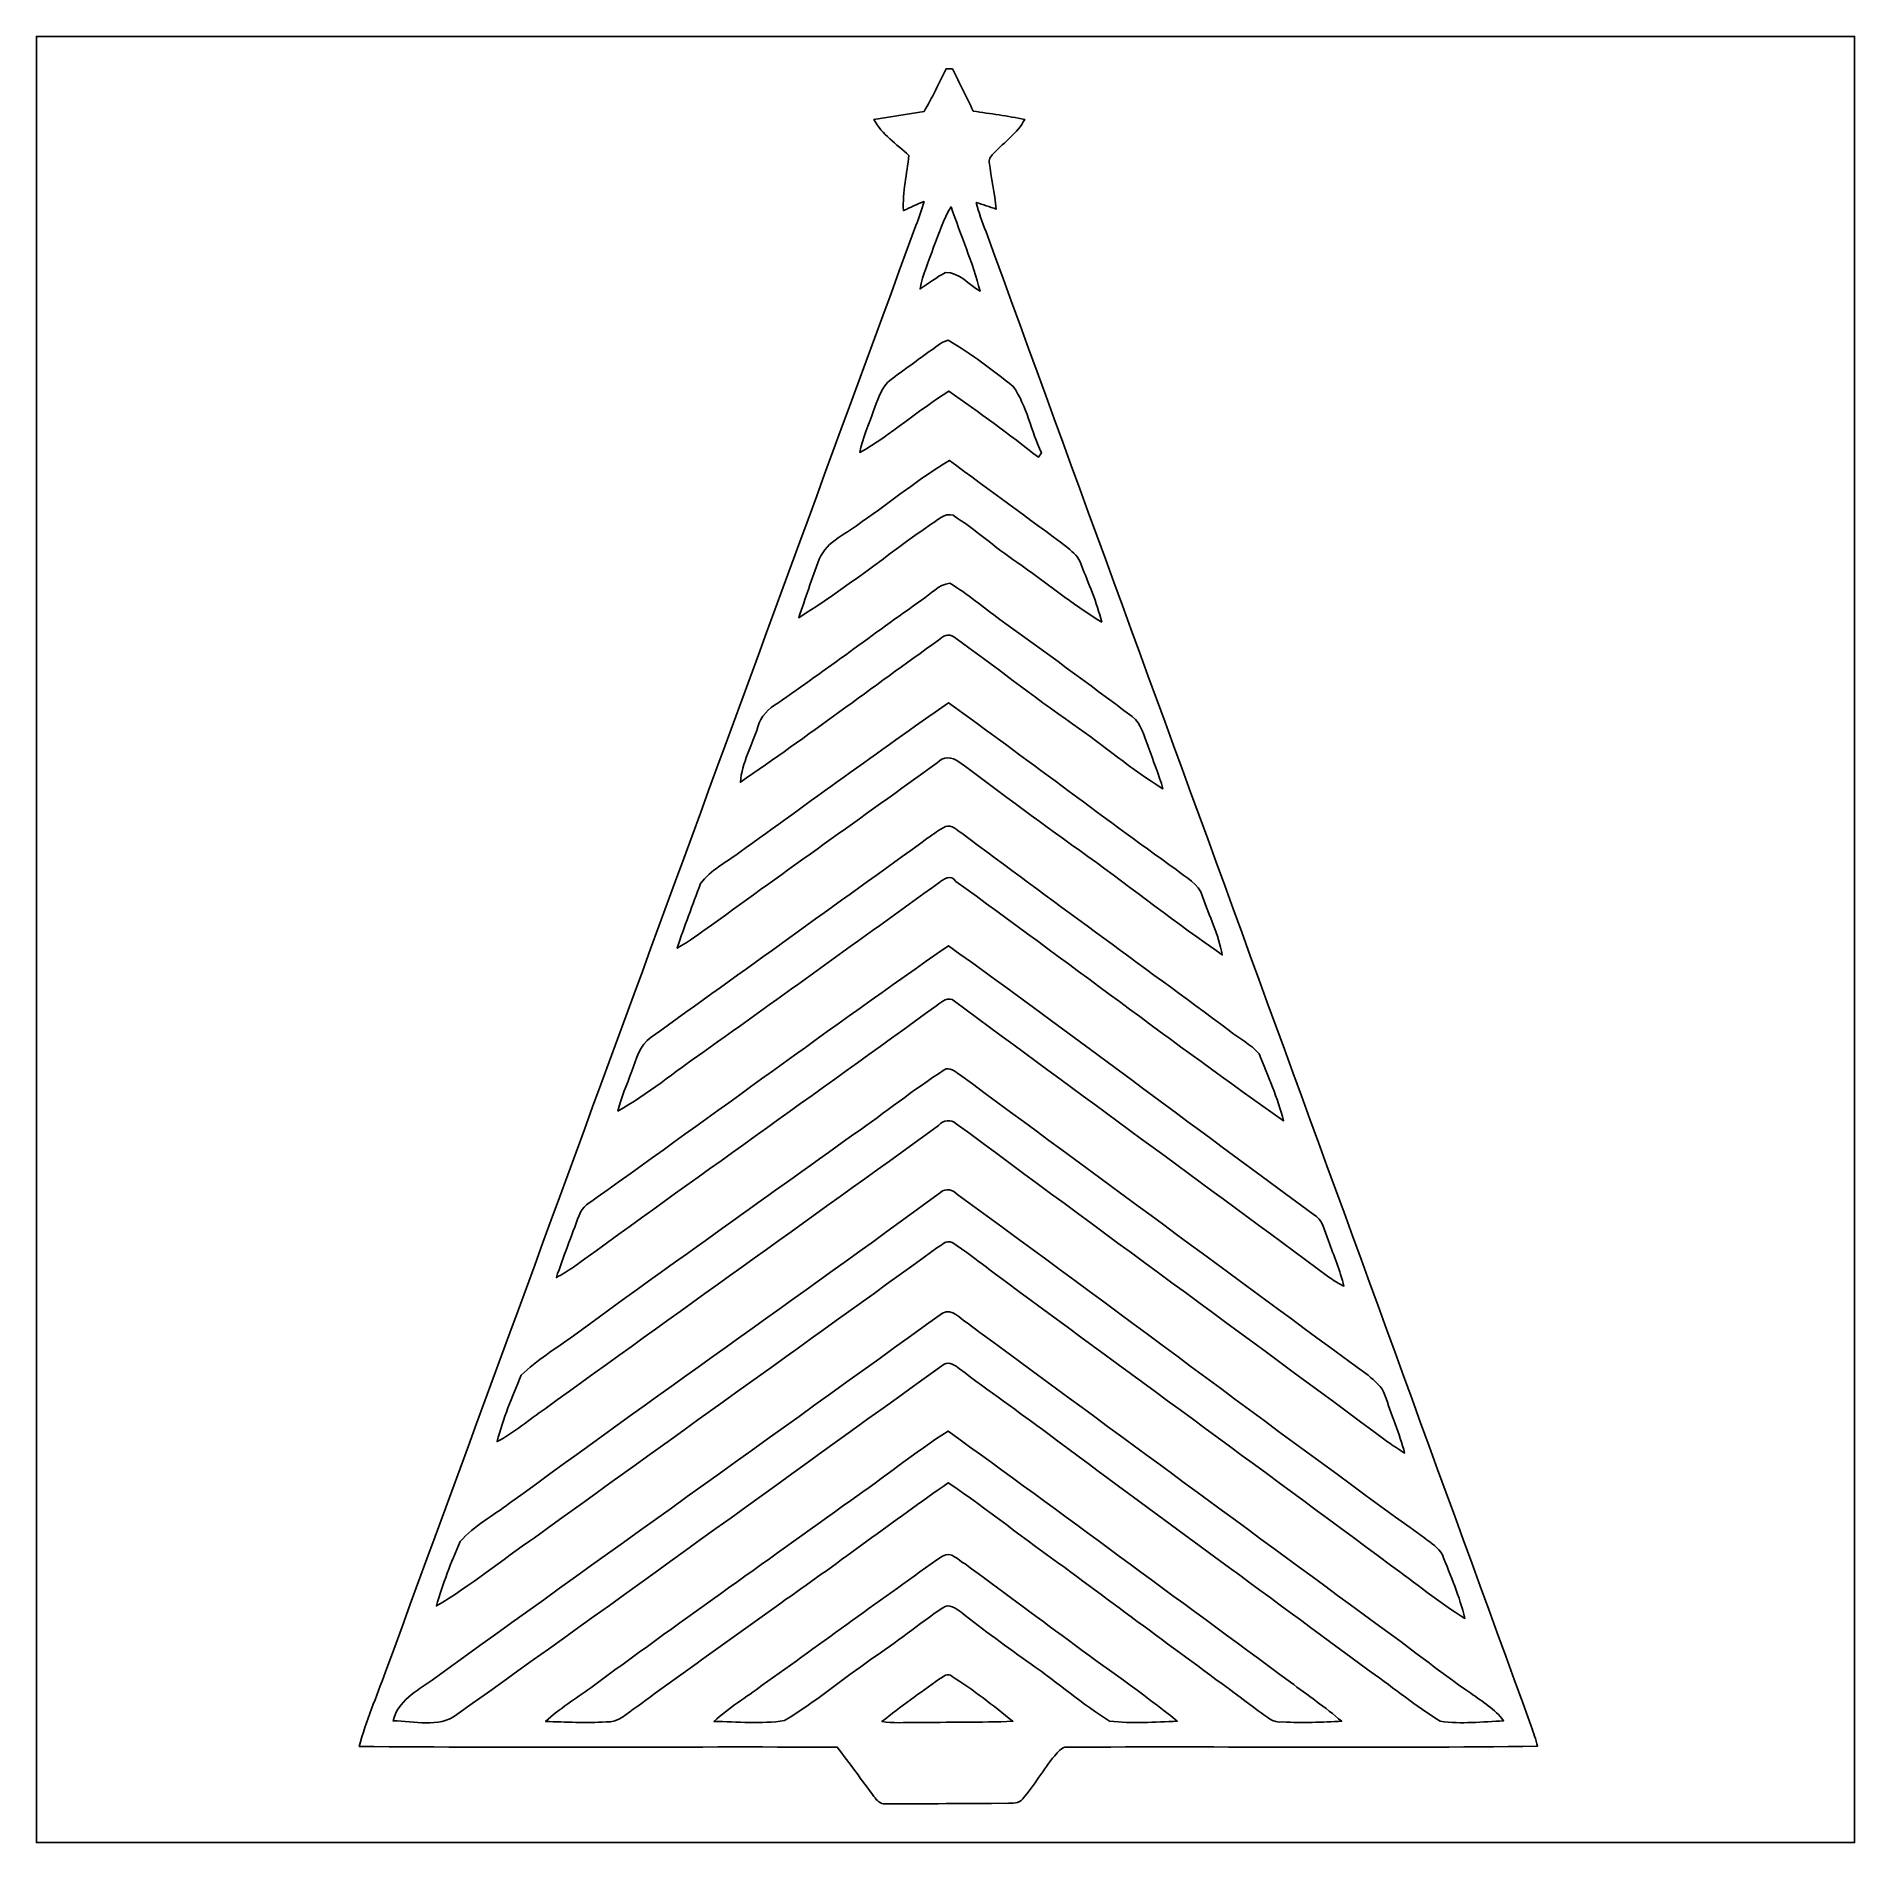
# Model space of a CAD drawing. Header units: centimetres. Extents: x -16.8 to 16.8, y -16.7 to 16.7.
import ezdxf

# ---------------------------------------------------------------- set-up
doc = ezdxf.new("R2010")
doc.units = ezdxf.units.CM
doc.header["$MEASUREMENT"] = 0
doc.layers.add('Layer 1', color=7, linetype='Continuous')

msp = doc.modelspace()

# ---------------------------------------------------------------- linework, layer by layer
at = {"layer": 'Layer 1', "color": 7}
for points, knots in [([(-16.77458, 16.66875), (-16.77458, 16.66875), (16.77458, 16.66875), (16.77458, 16.66875), (16.77458, 16.66875), (16.77458, 16.66875), (16.77458, -16.66875), (16.77458, -16.66875), (16.77458, -16.66875), (16.77458, -16.66875), (-16.77458, -16.66875), (-16.77458, -16.66875), (-16.77458, -16.66875), (-16.77458, -16.66875), (-16.77458, 16.66875), (-16.77458, 16.66875), (-16.77458, 16.66875), (-16.77458, 16.66875), (-16.77458, 16.66875), (-16.77458, 16.66875)], [0, 0, 0, 0, 0.16666667, 0.16666667, 0.16666667, 0.16666667, 0.33333333, 0.33333333, 0.33333333, 0.33333333, 0.5, 0.5, 0.5, 0.5, 0.66666667, 0.66666667, 0.66666667, 0.66666667, 1, 1, 1, 1]), ([(0.01376, 16.06973), (-0.11994, 15.80515), (-0.24871, 15.5381), (-0.39511, 15.28057), (-0.39511, 15.28057), (-0.70309, 15.22765), (-1.01318, 15.18955), (-1.3208, 15.13593), (-1.3208, 15.13593), (-1.17687, 14.85653), (-0.89923, 14.68261), (-0.67698, 14.47236), (-0.67698, 14.47236), (-0.71014, 14.13228), (-0.79834, 13.79573), (-0.77541, 13.45177), (-0.77541, 13.45177), (-0.65088, 13.51139), (-0.5274, 13.57348), (-0.39652, 13.61863), (-0.39652, 13.61863), (-0.4385, 13.46835), (-0.49036, 13.32159), (-0.54575, 13.1759), (-0.54575, 13.1759), (-3.81353, 4.27955), (-7.06755, -4.62139), (-10.33392, -13.51844), (-10.33392, -13.51844), (-10.49867, -13.97529), (-10.68987, -14.42438), (-10.81828, -14.89393), (-10.81828, -14.89393), (-7.87823, -14.92179), (-4.93748, -14.89393), (-1.99708, -14.90698), (-1.99708, -14.90698), (-1.76742, -15.2079), (-1.54376, -15.51376), (-1.31974, -15.81926), (-1.31974, -15.81926), (-1.27035, -15.88735), (-1.20297, -15.95649), (-1.11196, -15.95543), (-1.11196, -15.95543), (-0.36618, -15.95508), (0.37994, -15.94097), (1.12571, -15.94344), (1.12571, -15.94344), (1.22555, -15.94062), (1.35961, -15.95191), (1.42699, -15.85736), (1.42699, -15.85736), (1.64147, -15.60759), (1.80658, -15.31937), (2.01436, -15.06432), (2.01436, -15.06432), (2.0761, -15.00046), (2.13642, -14.90098), (2.23767, -14.90698), (2.23767, -14.90698), (5.13256, -14.89004), (8.02852, -14.9285), (10.92341, -14.88899), (10.92341, -14.88899), (10.89166, -14.7641), (10.85074, -14.64169), (10.80699, -14.52104), (10.80699, -14.52104), (7.46196, -5.32447), (4.1021, 3.86644), (0.74824, 13.05948), (0.74824, 13.05948), (0.6798, 13.23834), (0.61172, 13.41755), (0.56797, 13.60417), (0.56797, 13.60417), (0.69144, 13.56395), (0.8128, 13.51915), (0.93768, 13.48211), (0.93768, 13.48211), (0.90382, 13.77139), (0.8442, 14.05749), (0.80786, 14.34641), (0.80786, 14.34641), (0.79622, 14.41662), (0.85231, 14.47306), (0.89676, 14.51822), (0.89676, 14.51822), (1.08797, 14.72036), (1.32962, 14.88264), (1.46085, 15.13522), (1.46085, 15.13522), (1.14723, 15.20049), (0.82903, 15.23929), (0.51329, 15.29009), (0.51329, 15.29009), (0.38241, 15.54903), (0.25859, 15.81115), (0.12771, 16.06973), (0.12771, 16.06973), (0.09913, 16.06973), (0.04233, 16.06973), (0.01376, 16.06973)], [0, 0, 0, 0, 0.03703704, 0.03703704, 0.03703704, 0.03703704, 0.07407407, 0.07407407, 0.07407407, 0.07407407, 0.11111111, 0.11111111, 0.11111111, 0.11111111, 0.14814815, 0.14814815, 0.14814815, 0.14814815, 0.18518519, 0.18518519, 0.18518519, 0.18518519, 0.22222222, 0.22222222, 0.22222222, 0.22222222, 0.25925926, 0.25925926, 0.25925926, 0.25925926, 0.2962963, 0.2962963, 0.2962963, 0.2962963, 0.33333333, 0.33333333, 0.33333333, 0.33333333, 0.37037037, 0.37037037, 0.37037037, 0.37037037, 0.40740741, 0.40740741, 0.40740741, 0.40740741, 0.44444444, 0.44444444, 0.44444444, 0.44444444, 0.48148148, 0.48148148, 0.48148148, 0.48148148, 0.51851852, 0.51851852, 0.51851852, 0.51851852, 0.55555556, 0.55555556, 0.55555556, 0.55555556, 0.59259259, 0.59259259, 0.59259259, 0.59259259, 0.62962963, 0.62962963, 0.62962963, 0.62962963, 0.66666667, 0.66666667, 0.66666667, 0.66666667, 0.7037037, 0.7037037, 0.7037037, 0.7037037, 0.74074074, 0.74074074, 0.74074074, 0.74074074, 0.77777778, 0.77777778, 0.77777778, 0.77777778, 0.81481481, 0.81481481, 0.81481481, 0.81481481, 0.85185185, 0.85185185, 0.85185185, 0.85185185, 0.88888889, 0.88888889, 0.88888889, 0.88888889, 0.92592593, 0.92592593, 0.92592593, 0.92592593, 1, 1, 1, 1]), ([(-0.21943, 12.77726), (-0.11818, 13.02702), (-0.04551, 13.29372), (0.10372, 13.52091), (0.10372, 13.52091), (0.28116, 13.00233), (0.5013, 12.49786), (0.63712, 11.96552), (0.63712, 11.96552), (0.42545, 12.08193), (0.25894, 12.31829), (-0.00106, 12.31053), (-0.00106, 12.31053), (-0.16616, 12.22304), (-0.31362, 12.10698), (-0.47025, 12.00609), (-0.47025, 12.00609), (-0.42616, 12.2742), (-0.30339, 12.52079), (-0.21943, 12.77726)], [0, 0, 0, 0, 0.16666667, 0.16666667, 0.16666667, 0.16666667, 0.33333333, 0.33333333, 0.33333333, 0.33333333, 0.5, 0.5, 0.5, 0.5, 0.66666667, 0.66666667, 0.66666667, 0.66666667, 1, 1, 1, 1]), ([(-0.30233, 10.85039), (-0.18768, 10.92129), (-0.08643, 11.03066), (0.05045, 11.05923), (0.05045, 11.05923), (0.47731, 10.81758), (0.86184, 10.50749), (1.24919, 10.20904), (1.24919, 10.20904), (1.50424, 9.8425), (1.57656, 9.38389), (1.77059, 8.98419), (1.77059, 8.98419), (1.75225, 8.95597), (1.7339, 8.92775), (1.71591, 8.89952), (1.71591, 8.89952), (1.17546, 9.3218), (0.62195, 9.72749), (0.06032, 10.12084), (0.06032, 10.12084), (-0.50024, 9.76383), (-1.00224, 9.31968), (-1.57974, 8.98948), (-1.57974, 8.98948), (-1.53388, 9.25689), (-1.41358, 9.50277), (-1.3275, 9.75854), (-1.3275, 9.75854), (-1.25977, 9.93881), (-1.20227, 10.13142), (-1.07244, 10.27889), (-1.07244, 10.27889), (-0.82268, 10.47821), (-0.55774, 10.65777), (-0.30233, 10.85039)], [0, 0, 0, 0, 0.1, 0.1, 0.1, 0.1, 0.2, 0.2, 0.2, 0.2, 0.3, 0.3, 0.3, 0.3, 0.4, 0.4, 0.4, 0.4, 0.5, 0.5, 0.5, 0.5, 0.6, 0.6, 0.6, 0.6, 0.7, 0.7, 0.7, 0.7, 0.8, 0.8, 0.8, 0.8, 1, 1, 1, 1]), ([(-1.53952, 7.71525), (-0.99483, 8.08108), (-0.49142, 8.50865), (0.07549, 8.84096), (0.07549, 8.84096), (0.79904, 8.2998), (1.53458, 7.77487), (2.25531, 7.22983), (2.25531, 7.22983), (2.35444, 7.14199), (2.46627, 7.05485), (2.5019, 6.91938), (2.5019, 6.91938), (2.64054, 6.57013), (2.79188, 6.223), (2.88184, 5.85717), (2.88184, 5.85717), (2.33362, 6.18666), (1.84503, 6.60294), (1.31692, 6.96207), (1.31692, 6.96207), (0.91334, 7.23582), (0.55104, 7.56708), (0.1397, 7.8292), (0.1397, 7.8292), (-0.02328, 7.88211), (-0.13441, 7.73677), (-0.26035, 7.67009), (-0.26035, 7.67009), (-1.08056, 7.0993), (-1.85773, 6.46501), (-2.70828, 5.93901), (-2.70828, 5.93901), (-2.58692, 6.30061), (-2.46486, 6.66221), (-2.32904, 7.01816), (-2.32904, 7.01816), (-2.1911, 7.36459), (-1.80199, 7.4863), (-1.53952, 7.71525)], [0, 0, 0, 0, 0.09090909, 0.09090909, 0.09090909, 0.09090909, 0.18181818, 0.18181818, 0.18181818, 0.18181818, 0.27272727, 0.27272727, 0.27272727, 0.27272727, 0.36363636, 0.36363636, 0.36363636, 0.36363636, 0.45454545, 0.45454545, 0.45454545, 0.45454545, 0.54545455, 0.54545455, 0.54545455, 0.54545455, 0.63636364, 0.63636364, 0.63636364, 0.63636364, 0.72727273, 0.72727273, 0.72727273, 0.72727273, 0.81818182, 0.81818182, 0.81818182, 0.81818182, 1, 1, 1, 1]), ([(-0.44062, 6.26357), (-0.27199, 6.36411), (-0.13018, 6.55779), (0.07902, 6.57401), (0.07902, 6.57401), (0.40711, 6.3814), (0.69603, 6.13093), (1.00436, 5.90903), (1.00436, 5.90903), (1.8228, 5.31813), (2.63666, 4.71981), (3.44382, 4.11339), (3.44382, 4.11339), (3.61985, 3.98216), (3.66042, 3.74968), (3.7405, 3.55953), (3.7405, 3.55953), (3.83046, 3.30059), (3.93982, 3.04694), (4.01073, 2.7813), (4.01073, 2.7813), (3.43253, 3.14254), (2.90936, 3.58316), (2.35197, 3.97404), (2.35197, 3.97404), (1.60479, 4.49263), (0.89253, 5.05919), (0.15099, 5.58483), (0.15099, 5.58483), (0.05997, 5.66244), (-0.05327, 5.59435), (-0.12771, 5.52732), (-0.12771, 5.52732), (-1.34655, 4.65208), (-2.54882, 3.75214), (-3.78495, 2.90124), (-3.78495, 2.90124), (-3.75779, 3.26214), (-3.56658, 3.58246), (-3.4611, 3.92324), (-3.4611, 3.92324), (-3.42053, 4.12609), (-3.25896, 4.25838), (-3.09386, 4.36351), (-3.09386, 4.36351), (-2.19745, 4.97981), (-1.33174, 5.63951), (-0.44062, 6.26357)], [0, 0, 0, 0, 0.07692308, 0.07692308, 0.07692308, 0.07692308, 0.15384615, 0.15384615, 0.15384615, 0.15384615, 0.23076923, 0.23076923, 0.23076923, 0.23076923, 0.30769231, 0.30769231, 0.30769231, 0.30769231, 0.38461538, 0.38461538, 0.38461538, 0.38461538, 0.46153846, 0.46153846, 0.46153846, 0.46153846, 0.53846154, 0.53846154, 0.53846154, 0.53846154, 0.61538462, 0.61538462, 0.61538462, 0.61538462, 0.69230769, 0.69230769, 0.69230769, 0.69230769, 0.76923077, 0.76923077, 0.76923077, 0.76923077, 0.84615385, 0.84615385, 0.84615385, 0.84615385, 1, 1, 1, 1]), ([(-3.79624, 1.61149), (-2.51284, 2.53012), (-1.24248, 3.46781), (0.05397, 4.36774), (0.05397, 4.36774), (1.46368, 3.35598), (2.84233, 2.30117), (4.25309, 1.29046), (4.25309, 1.29046), (4.42877, 1.14088), (4.67995, 1.03646), (4.74133, 0.79269), (4.74133, 0.79269), (4.86481, 0.43568), (5.03731, 0.09066), (5.10611, -0.28363), (5.10611, -0.28363), (4.26367, 0.2988), (3.4544, 0.92816), (2.62855, 1.53388), (2.62855, 1.53388), (1.82457, 2.10397), (1.03505, 2.69346), (0.24483, 3.28189), (0.24483, 3.28189), (0.12841, 3.37608), (-0.05115, 3.37891), (-0.15522, 3.25931), (-0.15522, 3.25931), (-1.54129, 2.25707), (-2.93723, 1.26929), (-4.32012, 0.26247), (-4.32012, 0.26247), (-4.5272, 0.11712), (-4.72934, -0.03634), (-4.95018, -0.16016), (-4.95018, -0.16016), (-4.81965, 0.24201), (-4.6669, 0.63747), (-4.51908, 1.03329), (-4.51908, 1.03329), (-4.33564, 1.28411), (-4.04036, 1.42628), (-3.79624, 1.61149)], [0, 0, 0, 0, 0.08333333, 0.08333333, 0.08333333, 0.08333333, 0.16666667, 0.16666667, 0.16666667, 0.16666667, 0.25, 0.25, 0.25, 0.25, 0.33333333, 0.33333333, 0.33333333, 0.33333333, 0.41666667, 0.41666667, 0.41666667, 0.41666667, 0.5, 0.5, 0.5, 0.5, 0.58333333, 0.58333333, 0.58333333, 0.58333333, 0.66666667, 0.66666667, 0.66666667, 0.66666667, 0.75, 0.75, 0.75, 0.75, 0.83333333, 0.83333333, 0.83333333, 0.83333333, 1, 1, 1, 1]), ([(-0.00282, 2.08315), (0.11218, 2.13431), (0.21414, 2.01119), (0.30198, 1.96109), (0.30198, 1.96109), (1.9371, 0.73554), (3.59375, -0.46073), (5.23346, -1.67993), (5.23346, -1.67993), (5.41443, -1.82598), (5.63562, -1.93287), (5.78732, -2.11208), (5.78732, -2.11208), (5.95383, -2.51636), (6.12634, -2.92347), (6.23641, -3.34786), (6.23641, -3.34786), (4.19947, -1.90465), (2.21156, -0.39299), (0.19156, 1.0735), (0.19156, 1.0735), (0.1016, 1.21214), (-0.04198, 1.1116), (-0.12453, 1.04281), (-0.12453, 1.04281), (-1.57727, 0.00353), (-3.02119, -1.04846), (-4.4771, -2.08386), (-4.4771, -2.08386), (-4.99921, -2.44546), (-5.49169, -2.85186), (-6.04449, -3.16794), (-6.04449, -3.16794), (-5.98699, -2.91289), (-5.87199, -2.67617), (-5.78979, -2.42888), (-5.78979, -2.42888), (-5.70089, -2.20486), (-5.64374, -1.94451), (-5.42854, -1.80411), (-5.42854, -1.80411), (-3.72992, -0.57326), (-2.02001, 0.6417), (-0.32314, 1.87537), (-0.32314, 1.87537), (-0.21837, 1.94698), (-0.11642, 2.02494), (-0.00282, 2.08315)], [0, 0, 0, 0, 0.07692308, 0.07692308, 0.07692308, 0.07692308, 0.15384615, 0.15384615, 0.15384615, 0.15384615, 0.23076923, 0.23076923, 0.23076923, 0.23076923, 0.30769231, 0.30769231, 0.30769231, 0.30769231, 0.38461538, 0.38461538, 0.38461538, 0.38461538, 0.46153846, 0.46153846, 0.46153846, 0.46153846, 0.53846154, 0.53846154, 0.53846154, 0.53846154, 0.61538462, 0.61538462, 0.61538462, 0.61538462, 0.69230769, 0.69230769, 0.69230769, 0.69230769, 0.76923077, 0.76923077, 0.76923077, 0.76923077, 0.84615385, 0.84615385, 0.84615385, 0.84615385, 1, 1, 1, 1]), ([(-6.4262, -4.75686), (-4.26297, -3.21486), (-2.12478, -1.63654), (0.05292, -0.11536), (0.05292, -0.11536), (2.31563, -1.74131), (4.53707, -3.42441), (6.78639, -5.06906), (6.78639, -5.06906), (6.96877, -5.16819), (6.98994, -5.39009), (7.06896, -5.56084), (7.06896, -5.56084), (7.16456, -5.83882), (7.27957, -6.11187), (7.35259, -6.39763), (7.35259, -6.39763), (7.25346, -6.35106), (7.15821, -6.29532), (7.07143, -6.22935), (7.07143, -6.22935), (4.77414, -4.52579), (2.46345, -2.83951), (0.1651, -1.13806), (0.1651, -1.13806), (0.06103, -1.03681), (-0.07373, -1.15253), (-0.15946, -1.21532), (-0.15946, -1.21532), (-2.38584, -2.8381), (-4.63868, -4.42383), (-6.8647, -6.04732), (-6.8647, -6.04732), (-6.96489, -6.11893), (-7.07355, -6.17749), (-7.18009, -6.23923), (-7.18009, -6.23923), (-7.05309, -5.85223), (-6.90033, -5.47476), (-6.76099, -5.09235), (-6.76099, -5.09235), (-6.71195, -4.93042), (-6.55073, -4.85211), (-6.4262, -4.75686)], [0, 0, 0, 0, 0.08333333, 0.08333333, 0.08333333, 0.08333333, 0.16666667, 0.16666667, 0.16666667, 0.16666667, 0.25, 0.25, 0.25, 0.25, 0.33333333, 0.33333333, 0.33333333, 0.33333333, 0.41666667, 0.41666667, 0.41666667, 0.41666667, 0.5, 0.5, 0.5, 0.5, 0.58333333, 0.58333333, 0.58333333, 0.58333333, 0.66666667, 0.66666667, 0.66666667, 0.66666667, 0.75, 0.75, 0.75, 0.75, 0.83333333, 0.83333333, 0.83333333, 0.83333333, 1, 1, 1, 1]), ([(-0.02575, -2.40841), (0.07338, -2.3368), (0.18239, -2.44193), (0.26, -2.49273), (0.26, -2.49273), (2.77248, -4.34164), (5.28214, -6.19548), (7.79568, -8.04333), (7.79568, -8.04333), (7.91704, -8.14634), (8.0578, -8.24724), (8.10577, -8.4074), (8.10577, -8.4074), (8.22678, -8.76512), (8.37812, -9.11331), (8.47196, -9.4802), (8.47196, -9.4802), (8.36542, -9.41246), (8.25994, -9.3412), (8.15657, -9.271), (8.15657, -9.271), (5.51004, -7.30603), (2.84727, -5.36222), (0.19897, -3.39937), (0.19897, -3.39937), (0.09878, -3.31082), (-0.03951, -3.33093), (-0.12771, -3.43323), (-0.12771, -3.43323), (-2.54282, -5.18372), (-4.97523, -6.91021), (-7.38858, -8.66316), (-7.38858, -8.66316), (-7.68738, -8.8579), (-7.95373, -9.10343), (-8.27229, -9.26641), (-8.27229, -9.26641), (-8.16857, -8.84484), (-7.99606, -8.44162), (-7.8299, -8.04228), (-7.8299, -8.04228), (-7.53886, -7.76358), (-7.18996, -7.55191), (-6.86576, -7.31379), (-6.86576, -7.31379), (-5.14385, -6.05861), (-3.40713, -4.82353), (-1.67393, -3.58352), (-1.67393, -3.58352), (-1.12042, -3.19758), (-0.59337, -2.77389), (-0.02575, -2.40841)], [0, 0, 0, 0, 0.07142857, 0.07142857, 0.07142857, 0.07142857, 0.14285714, 0.14285714, 0.14285714, 0.14285714, 0.21428571, 0.21428571, 0.21428571, 0.21428571, 0.28571429, 0.28571429, 0.28571429, 0.28571429, 0.35714286, 0.35714286, 0.35714286, 0.35714286, 0.42857143, 0.42857143, 0.42857143, 0.42857143, 0.5, 0.5, 0.5, 0.5, 0.57142857, 0.57142857, 0.57142857, 0.57142857, 0.64285714, 0.64285714, 0.64285714, 0.64285714, 0.71428571, 0.71428571, 0.71428571, 0.71428571, 0.78571429, 0.78571429, 0.78571429, 0.78571429, 0.85714286, 0.85714286, 0.85714286, 0.85714286, 1, 1, 1, 1]), ([(-0.09278, -4.66972), (0.00811, -4.57835), (0.13829, -4.61716), (0.22648, -4.71276), (0.22648, -4.71276), (3.11256, -6.8072), (5.95418, -8.96303), (8.84555, -11.05076), (8.84555, -11.05076), (8.95809, -11.14319), (9.10167, -11.2201), (9.16728, -11.35803), (9.16728, -11.35803), (9.3218, -11.7415), (9.48584, -12.12603), (9.58356, -12.52961), (9.58356, -12.52961), (9.10026, -12.23786), (8.66987, -11.87027), (8.20879, -11.54677), (8.20879, -11.54677), (5.78203, -9.73631), (3.33128, -7.95902), (0.89817, -6.15738), (0.89817, -6.15738), (0.63959, -5.96865), (0.39441, -5.76016), (0.121, -5.59329), (0.121, -5.59329), (0.02046, -5.53367), (-0.08361, -5.65185), (-0.16122, -5.69348), (-0.16122, -5.69348), (-2.6289, -7.48453), (-5.11457, -9.25054), (-7.58261, -11.04159), (-7.58261, -11.04159), (-8.19079, -11.45293), (-8.75877, -11.92706), (-9.392, -12.29995), (-9.392, -12.29995), (-9.28017, -11.89284), (-9.1246, -11.49773), (-8.95315, -11.11285), (-8.95315, -11.11285), (-8.70162, -10.81793), (-8.34884, -10.63554), (-8.04298, -10.40483), (-8.04298, -10.40483), (-5.40526, -8.47619), (-2.72944, -6.59941), (-0.09278, -4.66972)], [0, 0, 0, 0, 0.07142857, 0.07142857, 0.07142857, 0.07142857, 0.14285714, 0.14285714, 0.14285714, 0.14285714, 0.21428571, 0.21428571, 0.21428571, 0.21428571, 0.28571429, 0.28571429, 0.28571429, 0.28571429, 0.35714286, 0.35714286, 0.35714286, 0.35714286, 0.42857143, 0.42857143, 0.42857143, 0.42857143, 0.5, 0.5, 0.5, 0.5, 0.57142857, 0.57142857, 0.57142857, 0.57142857, 0.64285714, 0.64285714, 0.64285714, 0.64285714, 0.71428571, 0.71428571, 0.71428571, 0.71428571, 0.78571429, 0.78571429, 0.78571429, 0.78571429, 0.85714286, 0.85714286, 0.85714286, 0.85714286, 1, 1, 1, 1]), ([(-0.05644, -6.89469), (0.12876, -6.80402), (0.26353, -6.99417), (0.40005, -7.07778), (0.40005, -7.07778), (2.91183, -8.93022), (5.4289, -10.77454), (7.94173, -12.62521), (7.94173, -12.62521), (8.53264, -13.0429), (9.09355, -13.50116), (9.69081, -13.91038), (9.69081, -13.91038), (9.90177, -14.06666), (10.14024, -14.20248), (10.29723, -14.41979), (10.29723, -14.41979), (9.90988, -14.43955), (9.51442, -14.48329), (9.13024, -14.42861), (9.13024, -14.42861), (8.68398, -14.15662), (8.28393, -13.81725), (7.85248, -13.52374), (7.85248, -13.52374), (5.86952, -12.04912), (3.86786, -10.59921), (1.88842, -9.11931), (1.88842, -9.11931), (1.35008, -8.71432), (0.79269, -8.33508), (0.26106, -7.92092), (0.26106, -7.92092), (0.17886, -7.86659), (0.07444, -7.7784), (-0.02716, -7.83978), (-0.02716, -7.83978), (-3.02401, -9.99172), (-6.00851, -12.16307), (-9.01524, -14.30232), (-9.01524, -14.30232), (-9.34861, -14.56408), (-9.80405, -14.41556), (-10.19422, -14.42332), (-10.19422, -14.42332), (-10.10991, -14.05643), (-9.75466, -13.87193), (-9.47314, -13.66732), (-9.47314, -13.66732), (-6.33765, -11.4046), (-3.18982, -9.15882), (-0.05644, -6.89469)], [0, 0, 0, 0, 0.07142857, 0.07142857, 0.07142857, 0.07142857, 0.14285714, 0.14285714, 0.14285714, 0.14285714, 0.21428571, 0.21428571, 0.21428571, 0.21428571, 0.28571429, 0.28571429, 0.28571429, 0.28571429, 0.35714286, 0.35714286, 0.35714286, 0.35714286, 0.42857143, 0.42857143, 0.42857143, 0.42857143, 0.5, 0.5, 0.5, 0.5, 0.57142857, 0.57142857, 0.57142857, 0.57142857, 0.64285714, 0.64285714, 0.64285714, 0.64285714, 0.71428571, 0.71428571, 0.71428571, 0.71428571, 0.78571429, 0.78571429, 0.78571429, 0.78571429, 0.85714286, 0.85714286, 0.85714286, 0.85714286, 1, 1, 1, 1]), ([(0.04904, -9.0738), (2.16535, -10.60344), (4.26191, -12.16131), (6.36552, -13.70859), (6.36552, -13.70859), (6.68267, -13.94531), (7.00864, -14.17214), (7.31026, -14.42896), (7.31026, -14.42896), (6.94902, -14.44519), (6.58742, -14.46142), (6.22653, -14.44166), (6.22653, -14.44166), (6.0385, -14.47306), (5.90903, -14.32525), (5.77039, -14.23388), (5.77039, -14.23388), (4.58399, -13.34911), (3.38561, -12.48092), (2.2031, -11.59157), (2.2031, -11.59157), (1.47708, -11.08146), (0.78352, -10.52759), (0.05115, -10.02665), (0.05115, -10.02665), (-0.9592, -10.73256), (-1.93993, -11.47974), (-2.95099, -12.18424), (-2.95099, -12.18424), (-3.86574, -12.84429), (-4.79072, -13.49093), (-5.6963, -14.16403), (-5.6963, -14.16403), (-5.87304, -14.27198), (-6.03215, -14.45966), (-6.26216, -14.4399), (-6.26216, -14.4399), (-6.63434, -14.46283), (-7.00758, -14.44625), (-7.37941, -14.43002), (-7.37941, -14.43002), (-7.12117, -14.19719), (-6.82554, -14.01304), (-6.54579, -13.80878), (-6.54579, -13.80878), (-4.95794, -12.64109), (-3.34716, -11.50444), (-1.74872, -10.35121), (-1.74872, -10.35121), (-1.14159, -9.93669), (-0.57185, -9.46785), (0.04904, -9.0738)], [0, 0, 0, 0, 0.07142857, 0.07142857, 0.07142857, 0.07142857, 0.14285714, 0.14285714, 0.14285714, 0.14285714, 0.21428571, 0.21428571, 0.21428571, 0.21428571, 0.28571429, 0.28571429, 0.28571429, 0.28571429, 0.35714286, 0.35714286, 0.35714286, 0.35714286, 0.42857143, 0.42857143, 0.42857143, 0.42857143, 0.5, 0.5, 0.5, 0.5, 0.57142857, 0.57142857, 0.57142857, 0.57142857, 0.64285714, 0.64285714, 0.64285714, 0.64285714, 0.71428571, 0.71428571, 0.71428571, 0.71428571, 0.78571429, 0.78571429, 0.78571429, 0.78571429, 0.85714286, 0.85714286, 0.85714286, 0.85714286, 1, 1, 1, 1]), ([(-0.05398, -11.37849), (0.11077, -11.28536), (0.23566, -11.45505), (0.3623, -11.52596), (0.3623, -11.52596), (1.00189, -11.99092), (1.6316, -12.46928), (2.27154, -12.93424), (2.27154, -12.93424), (2.93758, -13.43519), (3.63185, -13.89944), (4.27672, -14.42861), (4.27672, -14.42861), (3.86045, -14.44554), (3.44241, -14.47059), (3.02754, -14.42861), (3.02754, -14.42861), (2.52518, -14.10758), (2.06728, -13.72059), (1.58115, -13.37557), (1.58115, -13.37557), (1.14229, -13.06442), (0.70802, -12.74727), (0.28646, -12.41354), (0.28646, -12.41354), (0.19156, -12.34722), (0.06421, -12.24915), (-0.05045, -12.33205), (-0.05045, -12.33205), (-0.49283, -12.64038), (-0.91687, -12.97517), (-1.36278, -13.27856), (-1.36278, -13.27856), (-1.90183, -13.65426), (-2.40841, -14.07724), (-2.97215, -14.41591), (-2.97215, -14.41591), (-3.40113, -14.48294), (-3.8414, -14.44096), (-4.27426, -14.43037), (-4.27426, -14.43037), (-3.99838, -14.1799), (-3.67841, -13.98552), (-3.37996, -13.76398), (-3.37996, -13.76398), (-2.26977, -12.97093), (-1.17016, -12.16237), (-0.05398, -11.37849)], [0, 0, 0, 0, 0.07692308, 0.07692308, 0.07692308, 0.07692308, 0.15384615, 0.15384615, 0.15384615, 0.15384615, 0.23076923, 0.23076923, 0.23076923, 0.23076923, 0.30769231, 0.30769231, 0.30769231, 0.30769231, 0.38461538, 0.38461538, 0.38461538, 0.38461538, 0.46153846, 0.46153846, 0.46153846, 0.46153846, 0.53846154, 0.53846154, 0.53846154, 0.53846154, 0.61538462, 0.61538462, 0.61538462, 0.61538462, 0.69230769, 0.69230769, 0.69230769, 0.69230769, 0.76923077, 0.76923077, 0.76923077, 0.76923077, 0.84615385, 0.84615385, 0.84615385, 0.84615385, 1, 1, 1, 1]), ([(-0.11148, -13.64721), (-0.04621, -13.60876), (0.04516, -13.52162), (0.1203, -13.60382), (0.1203, -13.60382), (0.51647, -13.84512), (0.87912, -14.14074), (1.24284, -14.42861), (1.24284, -14.42861), (0.64629, -14.45295), (0.04974, -14.44449), (-0.54681, -14.45189), (-0.54681, -14.45189), (-0.756, -14.44766), (-0.96661, -14.46918), (-1.17404, -14.43355), (-1.17404, -14.43355), (-0.82903, -14.15909), (-0.46849, -13.90544), (-0.11148, -13.64721)], [0, 0, 0, 0, 0.16666667, 0.16666667, 0.16666667, 0.16666667, 0.33333333, 0.33333333, 0.33333333, 0.33333333, 0.5, 0.5, 0.5, 0.5, 0.66666667, 0.66666667, 0.66666667, 0.66666667, 1, 1, 1, 1])]:
    msp.add_open_spline(points, degree=3, knots=knots, dxfattribs=at)
at = {"layer": 'Layer 1', "color": 8}
for points, knots in [([(0.01376, 16.06973), (0.04233, 16.06973), (0.09913, 16.06973), (0.12771, 16.06973), (0.12771, 16.06973), (0.25859, 15.81115), (0.38241, 15.54903), (0.51329, 15.29009), (0.51329, 15.29009), (0.82903, 15.23929), (1.14723, 15.20049), (1.46085, 15.13522), (1.46085, 15.13522), (1.32962, 14.88264), (1.08797, 14.72036), (0.89676, 14.51822), (0.89676, 14.51822), (0.85231, 14.47306), (0.79622, 14.41662), (0.80786, 14.34641), (0.80786, 14.34641), (0.8442, 14.05749), (0.90382, 13.77139), (0.93768, 13.48211), (0.93768, 13.48211), (0.8128, 13.51915), (0.69144, 13.56395), (0.56797, 13.60417), (0.56797, 13.60417), (0.61172, 13.41755), (0.6798, 13.23834), (0.74824, 13.05948), (0.74824, 13.05948), (4.1021, 3.86644), (7.46196, -5.32447), (10.80699, -14.52104), (10.80699, -14.52104), (10.85074, -14.64169), (10.89166, -14.7641), (10.92341, -14.88899), (10.92341, -14.88899), (8.02852, -14.9285), (5.13256, -14.89004), (2.23767, -14.90698), (2.23767, -14.90698), (2.13642, -14.90098), (2.0761, -15.00046), (2.01436, -15.06432), (2.01436, -15.06432), (1.80658, -15.31937), (1.64147, -15.60759), (1.42699, -15.85736), (1.42699, -15.85736), (1.35961, -15.95191), (1.22555, -15.94062), (1.12571, -15.94344), (1.12571, -15.94344), (0.37994, -15.94097), (-0.36618, -15.95508), (-1.11196, -15.95543), (-1.11196, -15.95543), (-1.20297, -15.95649), (-1.27035, -15.88735), (-1.31974, -15.81926), (-1.31974, -15.81926), (-1.54376, -15.51376), (-1.76742, -15.2079), (-1.99708, -14.90698), (-1.99708, -14.90698), (-4.93748, -14.89393), (-7.87823, -14.92179), (-10.81828, -14.89393), (-10.81828, -14.89393), (-10.68987, -14.42438), (-10.49867, -13.97529), (-10.33392, -13.51844), (-10.33392, -13.51844), (-7.06755, -4.62139), (-3.81353, 4.27955), (-0.54575, 13.1759), (-0.54575, 13.1759), (-0.49036, 13.32159), (-0.4385, 13.46835), (-0.39652, 13.61863), (-0.39652, 13.61863), (-0.5274, 13.57348), (-0.65088, 13.51139), (-0.77541, 13.45177), (-0.77541, 13.45177), (-0.79834, 13.79573), (-0.71014, 14.13228), (-0.67698, 14.47236), (-0.67698, 14.47236), (-0.89923, 14.68261), (-1.17687, 14.85653), (-1.3208, 15.13593), (-1.3208, 15.13593), (-1.01318, 15.18955), (-0.70309, 15.22765), (-0.39511, 15.28057), (-0.39511, 15.28057), (-0.24871, 15.5381), (-0.11994, 15.80515), (0.01376, 16.06973), (0.01376, 16.06973), (0.01376, 16.06973), (0.01376, 16.06973), (0.01376, 16.06973)], [0, 0, 0, 0, 0.03571429, 0.03571429, 0.03571429, 0.03571429, 0.07142857, 0.07142857, 0.07142857, 0.07142857, 0.10714286, 0.10714286, 0.10714286, 0.10714286, 0.14285714, 0.14285714, 0.14285714, 0.14285714, 0.17857143, 0.17857143, 0.17857143, 0.17857143, 0.21428571, 0.21428571, 0.21428571, 0.21428571, 0.25, 0.25, 0.25, 0.25, 0.28571429, 0.28571429, 0.28571429, 0.28571429, 0.32142857, 0.32142857, 0.32142857, 0.32142857, 0.35714286, 0.35714286, 0.35714286, 0.35714286, 0.39285714, 0.39285714, 0.39285714, 0.39285714, 0.42857143, 0.42857143, 0.42857143, 0.42857143, 0.46428571, 0.46428571, 0.46428571, 0.46428571, 0.5, 0.5, 0.5, 0.5, 0.53571429, 0.53571429, 0.53571429, 0.53571429, 0.57142857, 0.57142857, 0.57142857, 0.57142857, 0.60714286, 0.60714286, 0.60714286, 0.60714286, 0.64285714, 0.64285714, 0.64285714, 0.64285714, 0.67857143, 0.67857143, 0.67857143, 0.67857143, 0.71428571, 0.71428571, 0.71428571, 0.71428571, 0.75, 0.75, 0.75, 0.75, 0.78571429, 0.78571429, 0.78571429, 0.78571429, 0.82142857, 0.82142857, 0.82142857, 0.82142857, 0.85714286, 0.85714286, 0.85714286, 0.85714286, 0.89285714, 0.89285714, 0.89285714, 0.89285714, 0.92857143, 0.92857143, 0.92857143, 0.92857143, 1, 1, 1, 1]), ([(-0.21943, 12.77726), (-0.30339, 12.52079), (-0.42616, 12.2742), (-0.47025, 12.00609), (-0.47025, 12.00609), (-0.31362, 12.10698), (-0.16616, 12.22304), (-0.00106, 12.31053), (-0.00106, 12.31053), (0.25894, 12.31829), (0.42545, 12.08193), (0.63712, 11.96552), (0.63712, 11.96552), (0.5013, 12.49786), (0.28116, 13.00233), (0.10372, 13.52091), (0.10372, 13.52091), (-0.04551, 13.29372), (-0.11818, 13.02702), (-0.21943, 12.77726), (-0.21943, 12.77726), (-0.21943, 12.77726), (-0.21943, 12.77726), (-0.21943, 12.77726)], [0, 0, 0, 0, 0.14285714, 0.14285714, 0.14285714, 0.14285714, 0.28571429, 0.28571429, 0.28571429, 0.28571429, 0.42857143, 0.42857143, 0.42857143, 0.42857143, 0.57142857, 0.57142857, 0.57142857, 0.57142857, 0.71428571, 0.71428571, 0.71428571, 0.71428571, 1, 1, 1, 1]), ([(-0.30233, 10.85039), (-0.55774, 10.65777), (-0.82268, 10.47821), (-1.07244, 10.27889), (-1.07244, 10.27889), (-1.20227, 10.13142), (-1.25977, 9.93881), (-1.3275, 9.75854), (-1.3275, 9.75854), (-1.41358, 9.50277), (-1.53388, 9.25689), (-1.57974, 8.98948), (-1.57974, 8.98948), (-1.00224, 9.31968), (-0.50024, 9.76383), (0.06032, 10.12084), (0.06032, 10.12084), (0.62195, 9.72749), (1.17546, 9.3218), (1.71591, 8.89952), (1.71591, 8.89952), (1.7339, 8.92775), (1.75225, 8.95597), (1.77059, 8.98419), (1.77059, 8.98419), (1.57656, 9.38389), (1.50424, 9.8425), (1.24919, 10.20904), (1.24919, 10.20904), (0.86184, 10.50749), (0.47731, 10.81758), (0.05045, 11.05923), (0.05045, 11.05923), (-0.08643, 11.03066), (-0.18768, 10.92129), (-0.30233, 10.85039), (-0.30233, 10.85039), (-0.30233, 10.85039), (-0.30233, 10.85039), (-0.30233, 10.85039)], [0, 0, 0, 0, 0.09090909, 0.09090909, 0.09090909, 0.09090909, 0.18181818, 0.18181818, 0.18181818, 0.18181818, 0.27272727, 0.27272727, 0.27272727, 0.27272727, 0.36363636, 0.36363636, 0.36363636, 0.36363636, 0.45454545, 0.45454545, 0.45454545, 0.45454545, 0.54545455, 0.54545455, 0.54545455, 0.54545455, 0.63636364, 0.63636364, 0.63636364, 0.63636364, 0.72727273, 0.72727273, 0.72727273, 0.72727273, 0.81818182, 0.81818182, 0.81818182, 0.81818182, 1, 1, 1, 1]), ([(-1.53952, 7.71525), (-1.80199, 7.4863), (-2.1911, 7.36459), (-2.32904, 7.01816), (-2.32904, 7.01816), (-2.46486, 6.66221), (-2.58692, 6.30061), (-2.70828, 5.93901), (-2.70828, 5.93901), (-1.85773, 6.46501), (-1.08056, 7.0993), (-0.26035, 7.67009), (-0.26035, 7.67009), (-0.13441, 7.73677), (-0.02328, 7.88211), (0.1397, 7.8292), (0.1397, 7.8292), (0.55104, 7.56708), (0.91334, 7.23582), (1.31692, 6.96207), (1.31692, 6.96207), (1.84503, 6.60294), (2.33362, 6.18666), (2.88184, 5.85717), (2.88184, 5.85717), (2.79188, 6.223), (2.64054, 6.57013), (2.5019, 6.91938), (2.5019, 6.91938), (2.46627, 7.05485), (2.35444, 7.14199), (2.25531, 7.22983), (2.25531, 7.22983), (1.53458, 7.77487), (0.79904, 8.2998), (0.07549, 8.84096), (0.07549, 8.84096), (-0.49142, 8.50865), (-0.99483, 8.08108), (-1.53952, 7.71525), (-1.53952, 7.71525), (-1.53952, 7.71525), (-1.53952, 7.71525), (-1.53952, 7.71525)], [0, 0, 0, 0, 0.08333333, 0.08333333, 0.08333333, 0.08333333, 0.16666667, 0.16666667, 0.16666667, 0.16666667, 0.25, 0.25, 0.25, 0.25, 0.33333333, 0.33333333, 0.33333333, 0.33333333, 0.41666667, 0.41666667, 0.41666667, 0.41666667, 0.5, 0.5, 0.5, 0.5, 0.58333333, 0.58333333, 0.58333333, 0.58333333, 0.66666667, 0.66666667, 0.66666667, 0.66666667, 0.75, 0.75, 0.75, 0.75, 0.83333333, 0.83333333, 0.83333333, 0.83333333, 1, 1, 1, 1]), ([(-0.44062, 6.26357), (-1.33174, 5.63951), (-2.19745, 4.97981), (-3.09386, 4.36351), (-3.09386, 4.36351), (-3.25896, 4.25838), (-3.42053, 4.12609), (-3.4611, 3.92324), (-3.4611, 3.92324), (-3.56658, 3.58246), (-3.75779, 3.26214), (-3.78495, 2.90124), (-3.78495, 2.90124), (-2.54882, 3.75214), (-1.34655, 4.65208), (-0.12771, 5.52732), (-0.12771, 5.52732), (-0.05327, 5.59435), (0.05997, 5.66244), (0.15099, 5.58483), (0.15099, 5.58483), (0.89253, 5.05919), (1.60479, 4.49263), (2.35197, 3.97404), (2.35197, 3.97404), (2.90936, 3.58316), (3.43253, 3.14254), (4.01073, 2.7813), (4.01073, 2.7813), (3.93982, 3.04694), (3.83046, 3.30059), (3.7405, 3.55953), (3.7405, 3.55953), (3.66042, 3.74968), (3.61985, 3.98216), (3.44382, 4.11339), (3.44382, 4.11339), (2.63666, 4.71981), (1.8228, 5.31813), (1.00436, 5.90903), (1.00436, 5.90903), (0.69603, 6.13093), (0.40711, 6.3814), (0.07902, 6.57401), (0.07902, 6.57401), (-0.13018, 6.55779), (-0.27199, 6.36411), (-0.44062, 6.26357), (-0.44062, 6.26357), (-0.44062, 6.26357), (-0.44062, 6.26357), (-0.44062, 6.26357)], [0, 0, 0, 0, 0.07142857, 0.07142857, 0.07142857, 0.07142857, 0.14285714, 0.14285714, 0.14285714, 0.14285714, 0.21428571, 0.21428571, 0.21428571, 0.21428571, 0.28571429, 0.28571429, 0.28571429, 0.28571429, 0.35714286, 0.35714286, 0.35714286, 0.35714286, 0.42857143, 0.42857143, 0.42857143, 0.42857143, 0.5, 0.5, 0.5, 0.5, 0.57142857, 0.57142857, 0.57142857, 0.57142857, 0.64285714, 0.64285714, 0.64285714, 0.64285714, 0.71428571, 0.71428571, 0.71428571, 0.71428571, 0.78571429, 0.78571429, 0.78571429, 0.78571429, 0.85714286, 0.85714286, 0.85714286, 0.85714286, 1, 1, 1, 1]), ([(-3.79624, 1.61149), (-4.04036, 1.42628), (-4.33564, 1.28411), (-4.51908, 1.03329), (-4.51908, 1.03329), (-4.6669, 0.63747), (-4.81965, 0.24201), (-4.95018, -0.16016), (-4.95018, -0.16016), (-4.72934, -0.03634), (-4.5272, 0.11712), (-4.32012, 0.26247), (-4.32012, 0.26247), (-2.93723, 1.26929), (-1.54129, 2.25707), (-0.15522, 3.25931), (-0.15522, 3.25931), (-0.05115, 3.37891), (0.12841, 3.37608), (0.24483, 3.28189), (0.24483, 3.28189), (1.03505, 2.69346), (1.82457, 2.10397), (2.62855, 1.53388), (2.62855, 1.53388), (3.4544, 0.92816), (4.26367, 0.2988), (5.10611, -0.28363), (5.10611, -0.28363), (5.03731, 0.09066), (4.86481, 0.43568), (4.74133, 0.79269), (4.74133, 0.79269), (4.67995, 1.03646), (4.42877, 1.14088), (4.25309, 1.29046), (4.25309, 1.29046), (2.84233, 2.30117), (1.46368, 3.35598), (0.05397, 4.36774), (0.05397, 4.36774), (-1.24248, 3.46781), (-2.51284, 2.53012), (-3.79624, 1.61149), (-3.79624, 1.61149), (-3.79624, 1.61149), (-3.79624, 1.61149), (-3.79624, 1.61149)], [0, 0, 0, 0, 0.07692308, 0.07692308, 0.07692308, 0.07692308, 0.15384615, 0.15384615, 0.15384615, 0.15384615, 0.23076923, 0.23076923, 0.23076923, 0.23076923, 0.30769231, 0.30769231, 0.30769231, 0.30769231, 0.38461538, 0.38461538, 0.38461538, 0.38461538, 0.46153846, 0.46153846, 0.46153846, 0.46153846, 0.53846154, 0.53846154, 0.53846154, 0.53846154, 0.61538462, 0.61538462, 0.61538462, 0.61538462, 0.69230769, 0.69230769, 0.69230769, 0.69230769, 0.76923077, 0.76923077, 0.76923077, 0.76923077, 0.84615385, 0.84615385, 0.84615385, 0.84615385, 1, 1, 1, 1]), ([(-0.00282, 2.08315), (-0.11642, 2.02494), (-0.21837, 1.94698), (-0.32314, 1.87537), (-0.32314, 1.87537), (-2.02001, 0.6417), (-3.72992, -0.57326), (-5.42854, -1.80411), (-5.42854, -1.80411), (-5.64374, -1.94451), (-5.70089, -2.20486), (-5.78979, -2.42888), (-5.78979, -2.42888), (-5.87199, -2.67617), (-5.98699, -2.91289), (-6.04449, -3.16794), (-6.04449, -3.16794), (-5.49169, -2.85186), (-4.99921, -2.44546), (-4.4771, -2.08386), (-4.4771, -2.08386), (-3.02119, -1.04846), (-1.57727, 0.00353), (-0.12453, 1.04281), (-0.12453, 1.04281), (-0.04198, 1.1116), (0.1016, 1.21214), (0.19156, 1.0735), (0.19156, 1.0735), (2.21156, -0.39299), (4.19947, -1.90465), (6.23641, -3.34786), (6.23641, -3.34786), (6.12634, -2.92347), (5.95383, -2.51636), (5.78732, -2.11208), (5.78732, -2.11208), (5.63562, -1.93287), (5.41443, -1.82598), (5.23346, -1.67993), (5.23346, -1.67993), (3.59375, -0.46073), (1.9371, 0.73554), (0.30198, 1.96109), (0.30198, 1.96109), (0.21414, 2.01119), (0.11218, 2.13431), (-0.00282, 2.08315), (-0.00282, 2.08315), (-0.00282, 2.08315), (-0.00282, 2.08315), (-0.00282, 2.08315)], [0, 0, 0, 0, 0.07142857, 0.07142857, 0.07142857, 0.07142857, 0.14285714, 0.14285714, 0.14285714, 0.14285714, 0.21428571, 0.21428571, 0.21428571, 0.21428571, 0.28571429, 0.28571429, 0.28571429, 0.28571429, 0.35714286, 0.35714286, 0.35714286, 0.35714286, 0.42857143, 0.42857143, 0.42857143, 0.42857143, 0.5, 0.5, 0.5, 0.5, 0.57142857, 0.57142857, 0.57142857, 0.57142857, 0.64285714, 0.64285714, 0.64285714, 0.64285714, 0.71428571, 0.71428571, 0.71428571, 0.71428571, 0.78571429, 0.78571429, 0.78571429, 0.78571429, 0.85714286, 0.85714286, 0.85714286, 0.85714286, 1, 1, 1, 1]), ([(-6.4262, -4.75686), (-6.55073, -4.85211), (-6.71195, -4.93042), (-6.76099, -5.09235), (-6.76099, -5.09235), (-6.90033, -5.47476), (-7.05309, -5.85223), (-7.18009, -6.23923), (-7.18009, -6.23923), (-7.07355, -6.17749), (-6.96489, -6.11893), (-6.8647, -6.04732), (-6.8647, -6.04732), (-4.63868, -4.42383), (-2.38584, -2.8381), (-0.15946, -1.21532), (-0.15946, -1.21532), (-0.07373, -1.15253), (0.06103, -1.03681), (0.1651, -1.13806), (0.1651, -1.13806), (2.46345, -2.83951), (4.77414, -4.52579), (7.07143, -6.22935), (7.07143, -6.22935), (7.15821, -6.29532), (7.25346, -6.35106), (7.35259, -6.39763), (7.35259, -6.39763), (7.27957, -6.11187), (7.16456, -5.83882), (7.06896, -5.56084), (7.06896, -5.56084), (6.98994, -5.39009), (6.96877, -5.16819), (6.78639, -5.06906), (6.78639, -5.06906), (4.53707, -3.42441), (2.31563, -1.74131), (0.05292, -0.11536), (0.05292, -0.11536), (-2.12478, -1.63654), (-4.26297, -3.21486), (-6.4262, -4.75686), (-6.4262, -4.75686), (-6.4262, -4.75686), (-6.4262, -4.75686), (-6.4262, -4.75686)], [0, 0, 0, 0, 0.07692308, 0.07692308, 0.07692308, 0.07692308, 0.15384615, 0.15384615, 0.15384615, 0.15384615, 0.23076923, 0.23076923, 0.23076923, 0.23076923, 0.30769231, 0.30769231, 0.30769231, 0.30769231, 0.38461538, 0.38461538, 0.38461538, 0.38461538, 0.46153846, 0.46153846, 0.46153846, 0.46153846, 0.53846154, 0.53846154, 0.53846154, 0.53846154, 0.61538462, 0.61538462, 0.61538462, 0.61538462, 0.69230769, 0.69230769, 0.69230769, 0.69230769, 0.76923077, 0.76923077, 0.76923077, 0.76923077, 0.84615385, 0.84615385, 0.84615385, 0.84615385, 1, 1, 1, 1]), ([(-0.02575, -2.40841), (-0.59337, -2.77389), (-1.12042, -3.19758), (-1.67393, -3.58352), (-1.67393, -3.58352), (-3.40713, -4.82353), (-5.14385, -6.05861), (-6.86576, -7.31379), (-6.86576, -7.31379), (-7.18996, -7.55191), (-7.53886, -7.76358), (-7.8299, -8.04228), (-7.8299, -8.04228), (-7.99606, -8.44162), (-8.16857, -8.84484), (-8.27229, -9.26641), (-8.27229, -9.26641), (-7.95373, -9.10343), (-7.68738, -8.8579), (-7.38858, -8.66316), (-7.38858, -8.66316), (-4.97523, -6.91021), (-2.54282, -5.18372), (-0.12771, -3.43323), (-0.12771, -3.43323), (-0.03951, -3.33093), (0.09878, -3.31082), (0.19897, -3.39937), (0.19897, -3.39937), (2.84727, -5.36222), (5.51004, -7.30603), (8.15657, -9.271), (8.15657, -9.271), (8.25994, -9.3412), (8.36542, -9.41246), (8.47196, -9.4802), (8.47196, -9.4802), (8.37812, -9.11331), (8.22678, -8.76512), (8.10577, -8.4074), (8.10577, -8.4074), (8.0578, -8.24724), (7.91704, -8.14634), (7.79568, -8.04333), (7.79568, -8.04333), (5.28214, -6.19548), (2.77248, -4.34164), (0.26, -2.49273), (0.26, -2.49273), (0.18239, -2.44193), (0.07338, -2.3368), (-0.02575, -2.40841), (-0.02575, -2.40841), (-0.02575, -2.40841), (-0.02575, -2.40841), (-0.02575, -2.40841)], [0, 0, 0, 0, 0.06666667, 0.06666667, 0.06666667, 0.06666667, 0.13333333, 0.13333333, 0.13333333, 0.13333333, 0.2, 0.2, 0.2, 0.2, 0.26666667, 0.26666667, 0.26666667, 0.26666667, 0.33333333, 0.33333333, 0.33333333, 0.33333333, 0.4, 0.4, 0.4, 0.4, 0.46666667, 0.46666667, 0.46666667, 0.46666667, 0.53333333, 0.53333333, 0.53333333, 0.53333333, 0.6, 0.6, 0.6, 0.6, 0.66666667, 0.66666667, 0.66666667, 0.66666667, 0.73333333, 0.73333333, 0.73333333, 0.73333333, 0.8, 0.8, 0.8, 0.8, 0.86666667, 0.86666667, 0.86666667, 0.86666667, 1, 1, 1, 1]), ([(-0.09278, -4.66972), (-2.72944, -6.59941), (-5.40526, -8.47619), (-8.04298, -10.40483), (-8.04298, -10.40483), (-8.34884, -10.63554), (-8.70162, -10.81793), (-8.95315, -11.11285), (-8.95315, -11.11285), (-9.1246, -11.49773), (-9.28017, -11.89284), (-9.392, -12.29995), (-9.392, -12.29995), (-8.75877, -11.92706), (-8.19079, -11.45293), (-7.58261, -11.04159), (-7.58261, -11.04159), (-5.11457, -9.25054), (-2.6289, -7.48453), (-0.16122, -5.69348), (-0.16122, -5.69348), (-0.08361, -5.65185), (0.02046, -5.53367), (0.121, -5.59329), (0.121, -5.59329), (0.39441, -5.76016), (0.63959, -5.96865), (0.89817, -6.15738), (0.89817, -6.15738), (3.33128, -7.95902), (5.78203, -9.73631), (8.20879, -11.54677), (8.20879, -11.54677), (8.66987, -11.87027), (9.10026, -12.23786), (9.58356, -12.52961), (9.58356, -12.52961), (9.48584, -12.12603), (9.3218, -11.7415), (9.16728, -11.35803), (9.16728, -11.35803), (9.10167, -11.2201), (8.95809, -11.14319), (8.84555, -11.05076), (8.84555, -11.05076), (5.95418, -8.96303), (3.11256, -6.8072), (0.22648, -4.71276), (0.22648, -4.71276), (0.13829, -4.61716), (0.00811, -4.57835), (-0.09278, -4.66972), (-0.09278, -4.66972), (-0.09278, -4.66972), (-0.09278, -4.66972), (-0.09278, -4.66972)], [0, 0, 0, 0, 0.06666667, 0.06666667, 0.06666667, 0.06666667, 0.13333333, 0.13333333, 0.13333333, 0.13333333, 0.2, 0.2, 0.2, 0.2, 0.26666667, 0.26666667, 0.26666667, 0.26666667, 0.33333333, 0.33333333, 0.33333333, 0.33333333, 0.4, 0.4, 0.4, 0.4, 0.46666667, 0.46666667, 0.46666667, 0.46666667, 0.53333333, 0.53333333, 0.53333333, 0.53333333, 0.6, 0.6, 0.6, 0.6, 0.66666667, 0.66666667, 0.66666667, 0.66666667, 0.73333333, 0.73333333, 0.73333333, 0.73333333, 0.8, 0.8, 0.8, 0.8, 0.86666667, 0.86666667, 0.86666667, 0.86666667, 1, 1, 1, 1]), ([(-0.05644, -6.89469), (-3.18982, -9.15882), (-6.33765, -11.4046), (-9.47314, -13.66732), (-9.47314, -13.66732), (-9.75466, -13.87193), (-10.10991, -14.05643), (-10.19422, -14.42332), (-10.19422, -14.42332), (-9.80405, -14.41556), (-9.34861, -14.56408), (-9.01524, -14.30232), (-9.01524, -14.30232), (-6.00851, -12.16307), (-3.02401, -9.99172), (-0.02716, -7.83978), (-0.02716, -7.83978), (0.07444, -7.7784), (0.17886, -7.86659), (0.26106, -7.92092), (0.26106, -7.92092), (0.79269, -8.33508), (1.35008, -8.71432), (1.88842, -9.11931), (1.88842, -9.11931), (3.86786, -10.59921), (5.86952, -12.04912), (7.85248, -13.52374), (7.85248, -13.52374), (8.28393, -13.81725), (8.68398, -14.15662), (9.13024, -14.42861), (9.13024, -14.42861), (9.51442, -14.48329), (9.90988, -14.43955), (10.29723, -14.41979), (10.29723, -14.41979), (10.14024, -14.20248), (9.90177, -14.06666), (9.69081, -13.91038), (9.69081, -13.91038), (9.09355, -13.50116), (8.53264, -13.0429), (7.94173, -12.62521), (7.94173, -12.62521), (5.4289, -10.77454), (2.91183, -8.93022), (0.40005, -7.07778), (0.40005, -7.07778), (0.26353, -6.99417), (0.12876, -6.80402), (-0.05644, -6.89469), (-0.05644, -6.89469), (-0.05644, -6.89469), (-0.05644, -6.89469), (-0.05644, -6.89469)], [0, 0, 0, 0, 0.06666667, 0.06666667, 0.06666667, 0.06666667, 0.13333333, 0.13333333, 0.13333333, 0.13333333, 0.2, 0.2, 0.2, 0.2, 0.26666667, 0.26666667, 0.26666667, 0.26666667, 0.33333333, 0.33333333, 0.33333333, 0.33333333, 0.4, 0.4, 0.4, 0.4, 0.46666667, 0.46666667, 0.46666667, 0.46666667, 0.53333333, 0.53333333, 0.53333333, 0.53333333, 0.6, 0.6, 0.6, 0.6, 0.66666667, 0.66666667, 0.66666667, 0.66666667, 0.73333333, 0.73333333, 0.73333333, 0.73333333, 0.8, 0.8, 0.8, 0.8, 0.86666667, 0.86666667, 0.86666667, 0.86666667, 1, 1, 1, 1]), ([(0.04904, -9.0738), (-0.57185, -9.46785), (-1.14159, -9.93669), (-1.74872, -10.35121), (-1.74872, -10.35121), (-3.34716, -11.50444), (-4.95794, -12.64109), (-6.54579, -13.80878), (-6.54579, -13.80878), (-6.82554, -14.01304), (-7.12117, -14.19719), (-7.37941, -14.43002), (-7.37941, -14.43002), (-7.00758, -14.44625), (-6.63434, -14.46283), (-6.26216, -14.4399), (-6.26216, -14.4399), (-6.03215, -14.45966), (-5.87304, -14.27198), (-5.6963, -14.16403), (-5.6963, -14.16403), (-4.79072, -13.49093), (-3.86574, -12.84429), (-2.95099, -12.18424), (-2.95099, -12.18424), (-1.93993, -11.47974), (-0.9592, -10.73256), (0.05115, -10.02665), (0.05115, -10.02665), (0.78352, -10.52759), (1.47708, -11.08146), (2.2031, -11.59157), (2.2031, -11.59157), (3.38561, -12.48092), (4.58399, -13.34911), (5.77039, -14.23388), (5.77039, -14.23388), (5.90903, -14.32525), (6.0385, -14.47306), (6.22653, -14.44166), (6.22653, -14.44166), (6.58742, -14.46142), (6.94902, -14.44519), (7.31026, -14.42896), (7.31026, -14.42896), (7.00864, -14.17214), (6.68267, -13.94531), (6.36552, -13.70859), (6.36552, -13.70859), (4.26191, -12.16131), (2.16535, -10.60344), (0.04904, -9.0738), (0.04904, -9.0738), (0.04904, -9.0738), (0.04904, -9.0738), (0.04904, -9.0738)], [0, 0, 0, 0, 0.06666667, 0.06666667, 0.06666667, 0.06666667, 0.13333333, 0.13333333, 0.13333333, 0.13333333, 0.2, 0.2, 0.2, 0.2, 0.26666667, 0.26666667, 0.26666667, 0.26666667, 0.33333333, 0.33333333, 0.33333333, 0.33333333, 0.4, 0.4, 0.4, 0.4, 0.46666667, 0.46666667, 0.46666667, 0.46666667, 0.53333333, 0.53333333, 0.53333333, 0.53333333, 0.6, 0.6, 0.6, 0.6, 0.66666667, 0.66666667, 0.66666667, 0.66666667, 0.73333333, 0.73333333, 0.73333333, 0.73333333, 0.8, 0.8, 0.8, 0.8, 0.86666667, 0.86666667, 0.86666667, 0.86666667, 1, 1, 1, 1]), ([(-0.05398, -11.37849), (-1.17016, -12.16237), (-2.26977, -12.97093), (-3.37996, -13.76398), (-3.37996, -13.76398), (-3.67841, -13.98552), (-3.99838, -14.1799), (-4.27426, -14.43037), (-4.27426, -14.43037), (-3.8414, -14.44096), (-3.40113, -14.48294), (-2.97215, -14.41591), (-2.97215, -14.41591), (-2.40841, -14.07724), (-1.90183, -13.65426), (-1.36278, -13.27856), (-1.36278, -13.27856), (-0.91687, -12.97517), (-0.49283, -12.64038), (-0.05045, -12.33205), (-0.05045, -12.33205), (0.06421, -12.24915), (0.19156, -12.34722), (0.28646, -12.41354), (0.28646, -12.41354), (0.70802, -12.74727), (1.14229, -13.06442), (1.58115, -13.37557), (1.58115, -13.37557), (2.06728, -13.72059), (2.52518, -14.10758), (3.02754, -14.42861), (3.02754, -14.42861), (3.44241, -14.47059), (3.86045, -14.44554), (4.27672, -14.42861), (4.27672, -14.42861), (3.63185, -13.89944), (2.93758, -13.43519), (2.27154, -12.93424), (2.27154, -12.93424), (1.6316, -12.46928), (1.00189, -11.99092), (0.3623, -11.52596), (0.3623, -11.52596), (0.23566, -11.45505), (0.11077, -11.28536), (-0.05398, -11.37849), (-0.05398, -11.37849), (-0.05398, -11.37849), (-0.05398, -11.37849), (-0.05398, -11.37849)], [0, 0, 0, 0, 0.07142857, 0.07142857, 0.07142857, 0.07142857, 0.14285714, 0.14285714, 0.14285714, 0.14285714, 0.21428571, 0.21428571, 0.21428571, 0.21428571, 0.28571429, 0.28571429, 0.28571429, 0.28571429, 0.35714286, 0.35714286, 0.35714286, 0.35714286, 0.42857143, 0.42857143, 0.42857143, 0.42857143, 0.5, 0.5, 0.5, 0.5, 0.57142857, 0.57142857, 0.57142857, 0.57142857, 0.64285714, 0.64285714, 0.64285714, 0.64285714, 0.71428571, 0.71428571, 0.71428571, 0.71428571, 0.78571429, 0.78571429, 0.78571429, 0.78571429, 0.85714286, 0.85714286, 0.85714286, 0.85714286, 1, 1, 1, 1]), ([(-0.11148, -13.64721), (-0.46849, -13.90544), (-0.82903, -14.15909), (-1.17404, -14.43355), (-1.17404, -14.43355), (-0.96661, -14.46918), (-0.756, -14.44766), (-0.54681, -14.45189), (-0.54681, -14.45189), (0.04974, -14.44449), (0.64629, -14.45295), (1.24284, -14.42861), (1.24284, -14.42861), (0.87912, -14.14074), (0.51647, -13.84512), (0.1203, -13.60382), (0.1203, -13.60382), (0.04516, -13.52162), (-0.04621, -13.60876), (-0.11148, -13.64721)], [0, 0, 0, 0, 0.16666667, 0.16666667, 0.16666667, 0.16666667, 0.33333333, 0.33333333, 0.33333333, 0.33333333, 0.5, 0.5, 0.5, 0.5, 0.66666667, 0.66666667, 0.66666667, 0.66666667, 1, 1, 1, 1])]:
    msp.add_open_spline(points, degree=3, knots=knots, dxfattribs=at)

doc.saveas('drawing.dxf')
